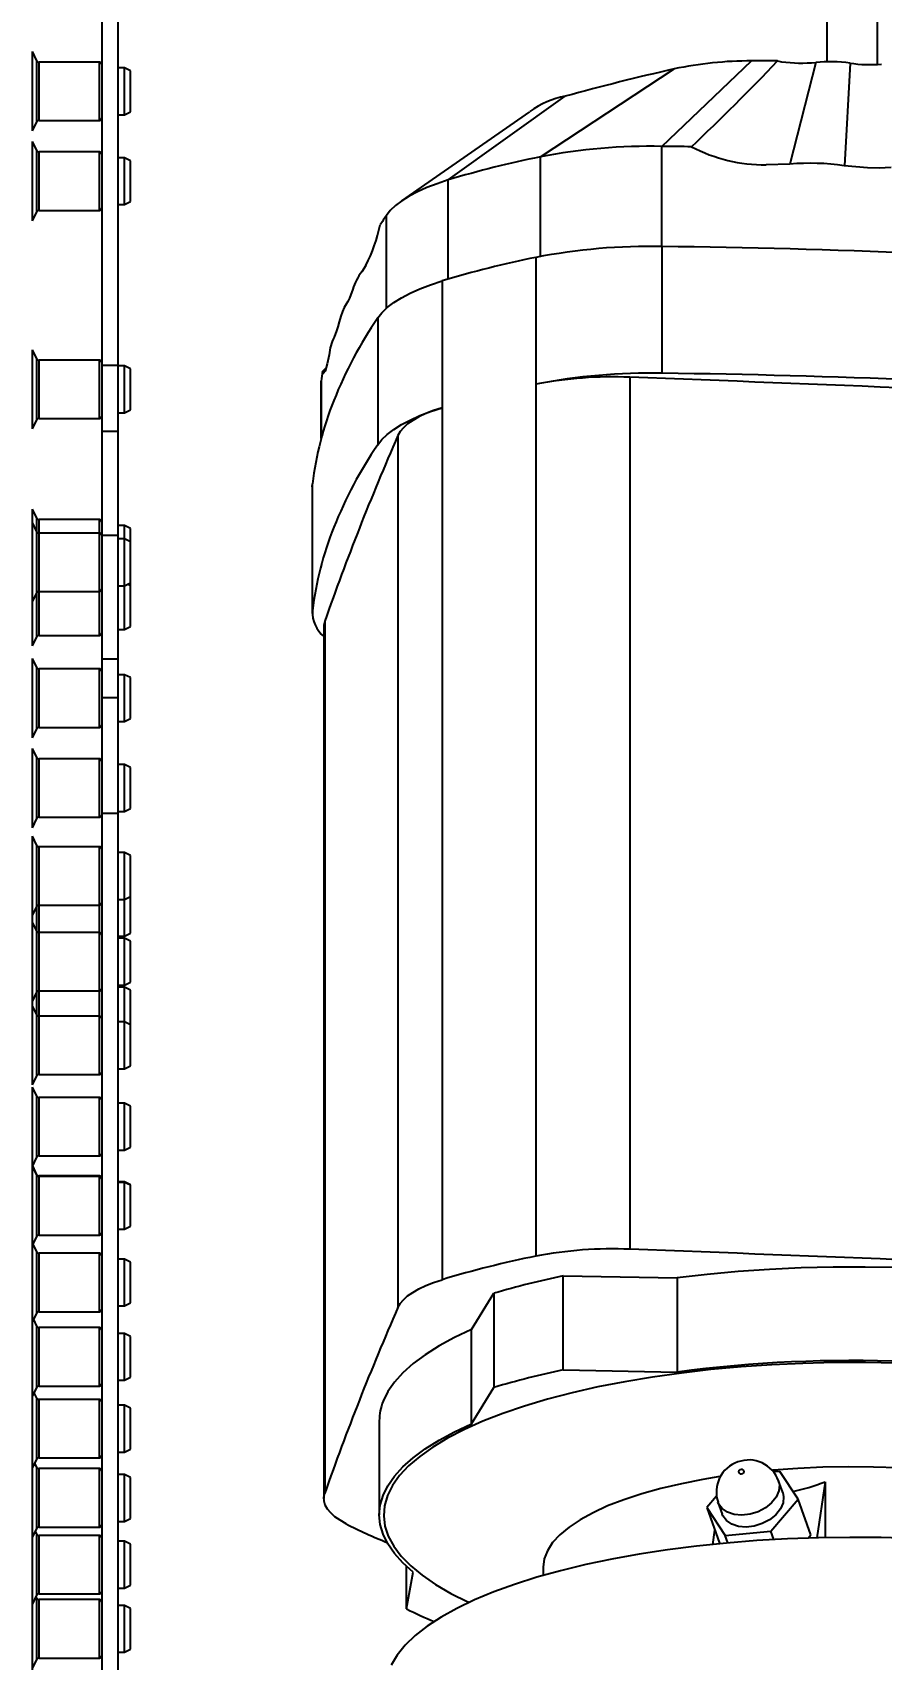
# Model space of a CAD drawing. Header units: feet. Extents: x 0.3 to 98.5, y -18.6 to 31.5.
# Drawn here: x 50.202 to 50.478, y -6.492 to -5.965 of the extents above; entities that cross this region are included whole.
import ezdxf
from ezdxf import colors
from ezdxf.entities.mleader import LeaderData, LeaderLine
from ezdxf.math import Vec2, Vec3

# ---------------------------------------------------------------- set-up
doc = ezdxf.new("R2010")
doc.units = ezdxf.units.FT
doc.header["$MEASUREMENT"] = 0
doc.layers.add('G-ANNO-TEXT', color=1, linetype='Continuous')
doc.styles.add('NEI-A', font='arial.ttf')

msp = doc.modelspace()

# ---------------------------------------------------------------- linework, layer by layer
for p, q in [((50.4599405983282, -5.974528034272868), (50.4599405983282, -5.420621224030642)), ((50.47619774137858, -5.425338778460928), (50.47619774137858, -5.975359187461862)), ((50.22471194939352, -5.453516721641533), (50.22471194939352, -6.688860277131463)), ((50.2299271276682, -5.453516721641533), (50.2299271276682, -6.687413812693546)), ((50.20365281408588, -5.974166094005165), (50.20228102247793, -5.971224220831125)), ((50.20228102247793, -5.996923170095386), (50.20228102247793, -5.971224220831125)), ((50.20365281408588, -5.993981409047031), (50.20365281408588, -5.974166094005165)), ((50.22398941149129, -5.974591560659915), (50.20432074965545, -5.974591560659915)), ((50.20432074965545, -5.974591560659915), (50.20432074965545, -5.993555830266596)), ((50.22398941149129, -5.993555830266596), (50.22398941149129, -5.974591560659915)), ((50.23216567380704, -5.976487965339201), (50.2299271276682, -5.976487965339201)), ((50.23404427350285, -5.977451031519402), (50.23216567380704, -5.976487965339201)), ((50.23216567380704, -5.991659424149804), (50.23216567380704, -5.976487965339201)), ((50.23404427350285, -5.990696471532793), (50.23404427350285, -5.977451031519402)), ((50.2299271276682, -5.991659424149804), (50.23216567380704, -5.991659424149804)), ((50.23216567380704, -5.991659424149804), (50.23404427350285, -5.990696471532793)), ((50.20228102247793, -5.996923170095386), (50.20365281408588, -5.993981409047031)), ((50.20432074965545, -5.993555830266596), (50.22398941149129, -5.993555830266596)), ((50.20365281408588, -6.003292180587549), (50.20228102247793, -6.000350307413511)), ((50.20228102247793, -6.026049258115284), (50.20228102247793, -6.000350307413511)), ((50.20365281408588, -6.023107497066928), (50.20365281408588, -6.003292180587549)), ((50.22398941149129, -6.003717648679812), (50.20432074965545, -6.003717648679812)), ((50.20432074965545, -6.003717648679812), (50.20432074965545, -6.022681916848979)), ((50.22398941149129, -6.022681916848979), (50.22398941149129, -6.003717648679812)), ((50.23216567380704, -6.005614053359094), (50.2299271276682, -6.005614053359094)), ((50.23404427350285, -6.006577119539294), (50.23216567380704, -6.005614053359094)), ((50.23216567380704, -6.0207855121697), (50.23216567380704, -6.005614053359094)), ((50.23404427350285, -6.01982255955269), (50.23404427350285, -6.006577119539294)), ((50.20228102247793, -6.026049258115284), (50.20365281408588, -6.023107497066928)), ((50.20432074965545, -6.022681916848979), (50.22398941149129, -6.022681916848979)), ((50.2299271276682, -6.0207855121697), (50.23216567380704, -6.0207855121697)), ((50.23216567380704, -6.0207855121697), (50.23404427350285, -6.01982255955269)), ((50.20365281408588, -6.070732484233124), (50.20228102247793, -6.067790609621573)), ((50.20228102247793, -6.093489560323345), (50.20228102247793, -6.067790609621573)), ((50.20365281408588, -6.09054779927499), (50.20365281408588, -6.070732484233124)), ((50.22398941149129, -6.071157950887875), (50.20432074965545, -6.071157950887875)), ((50.20432074965545, -6.071157950887875), (50.20432074965545, -6.090122219057042)), ((50.22398941149129, -6.090122219057042), (50.22398941149129, -6.071157950887875)), ((50.22471194939352, -6.072799232262758), (50.2299271276682, -6.072799232262758)), ((50.23216567380704, -6.073054355567157), (50.2299271276682, -6.073054355567157)), ((50.23404427350285, -6.074017421747362), (50.23216567380704, -6.073054355567157)), ((50.23216567380704, -6.088225814377763), (50.23216567380704, -6.073054355567157)), ((50.23404427350285, -6.087262861760752), (50.23404427350285, -6.074017421747362)), ((50.2299271276682, -6.088225814377763), (50.23216567380704, -6.088225814377763)), ((50.23216567380704, -6.088225814377763), (50.23404427350285, -6.087262861760752)), ((50.20228102247793, -6.093489560323345), (50.20365281408588, -6.09054779927499)), ((50.20432074965545, -6.090122219057042), (50.22398941149129, -6.090122219057042)), ((50.2299271276682, -6.094281830337932), (50.22471194939352, -6.094281830337932)), ((50.20365281408588, -6.122423939300209), (50.20228102247793, -6.119482064688663)), ((50.20228102247793, -6.163737902202534), (50.20228102247793, -6.119482064688663)), ((50.20365281408588, -6.126763729366379), (50.20228102247793, -6.12382185331732)), ((50.20365281408588, -6.160796141154178), (50.20365281408588, -6.122423939300209)), ((50.22398941149129, -6.122849405954961), (50.20432074965545, -6.122849405954961)), ((50.20432074965545, -6.122849405954961), (50.20432074965545, -6.160370560936236)), ((50.22398941149129, -6.160370560936236), (50.22398941149129, -6.122849405954961)), ((50.23216567380704, -6.124745809196734), (50.2299271276682, -6.124745809196734)), ((50.23404427350285, -6.125708876814445), (50.23216567380704, -6.124745809196734)), ((50.23216567380704, -6.158474156256952), (50.23216567380704, -6.124745809196734)), ((50.22398941149129, -6.12718919602113), (50.20432074965545, -6.12718919602113)), ((50.22471194939352, -6.127859159915539), (50.2299271276682, -6.127859159915539)), ((50.23216567380704, -6.129085712826095), (50.2299271276682, -6.129085712826095)), ((50.23404427350285, -6.130048665443109), (50.23216567380704, -6.129085712826095)), ((50.23404427350285, -6.157511090076751), (50.23404427350285, -6.125708876814445)), ((50.20432074965545, -6.146153462752791), (50.22398941149129, -6.146153462752791)), ((50.2299271276682, -6.144257059511018), (50.23216567380704, -6.144257059511018)), ((50.23216567380704, -6.144257059511018), (50.23404427350285, -6.1432941054565)), ((50.23404427350285, -6.144265763626549), (50.23309656422871, -6.143779935979031)), ((50.20228102247793, -6.1495208054566), (50.20365281408588, -6.146579044408243)), ((50.20228102247793, -6.163737902202534), (50.20365281408588, -6.160796141154178)), ((50.20432074965545, -6.160370560936236), (50.22398941149129, -6.160370560936236)), ((50.2299271276682, -6.158474156256952), (50.23216567380704, -6.158474156256952)), ((50.23216567380704, -6.158474156256952), (50.23404427350285, -6.157511090076751)), ((50.20365281408588, -6.170769755170719), (50.20228102247793, -6.16782799555987)), ((50.20228102247793, -6.193526944824134), (50.20228102247793, -6.16782799555987)), ((50.20365281408588, -6.190585071650096), (50.20365281408588, -6.170769755170719)), ((50.22398941149129, -6.171195223262981), (50.20432074965545, -6.171195223262981)), ((50.20432074965545, -6.171195223262981), (50.20432074965545, -6.190159604995339)), ((50.22398941149129, -6.190159604995339), (50.22398941149129, -6.171195223262981)), ((50.22471194939352, -6.167965108020258), (50.2299271276682, -6.167965108020258)), ((50.23216567380704, -6.173091741505452), (50.2299271276682, -6.173091741505452)), ((50.23404427350285, -6.174054694122466), (50.23216567380704, -6.173091741505452)), ((50.23216567380704, -6.188263086752867), (50.23216567380704, -6.173091741505452)), ((50.23404427350285, -6.187300134135858), (50.23404427350285, -6.174054694122466)), ((50.22471194939352, -6.18051752506125), (50.2299271276682, -6.18051752506125)), ((50.2299271276682, -6.188263086752867), (50.23216567380704, -6.188263086752867)), ((50.23216567380704, -6.188263086752867), (50.23404427350285, -6.187300134135858)), ((50.20228102247793, -6.193526944824134), (50.20365281408588, -6.190585071650096)), ((50.20432074965545, -6.190159604995339), (50.22398941149129, -6.190159604995339)), ((50.20365281408588, -6.199914947682009), (50.20228102247793, -6.196973185196146)), ((50.20228102247793, -6.222672135897918), (50.20228102247793, -6.196973185196146)), ((50.20365281408588, -6.21973026272388), (50.20365281408588, -6.199914947682009)), ((50.22398941149129, -6.200340526462449), (50.20432074965545, -6.200340526462449)), ((50.20432074965545, -6.200340526462449), (50.20432074965545, -6.219304794631617)), ((50.22398941149129, -6.219304794631617), (50.22398941149129, -6.200340526462449)), ((50.23216567380704, -6.202236931141728), (50.2299271276682, -6.202236931141728)), ((50.23404427350285, -6.203199883758741), (50.23216567380704, -6.202236931141728)), ((50.23216567380704, -6.217408277826651), (50.23216567380704, -6.202236931141728)), ((50.23404427350285, -6.216445323772131), (50.23404427350285, -6.203199883758741)), ((50.20228102247793, -6.222672135897918), (50.20365281408588, -6.21973026272388)), ((50.20432074965545, -6.219304794631617), (50.22398941149129, -6.219304794631617)), ((50.22471194939352, -6.217978770427509), (50.2299271276682, -6.217978770427509)), ((50.2299271276682, -6.217408277826651), (50.23216567380704, -6.217408277826651)), ((50.23216567380704, -6.217408277826651), (50.23404427350285, -6.216445323772131)), ((50.20365281408588, -6.228395145766674), (50.20228102247793, -6.225453386155825)), ((50.20228102247793, -6.306035361807556), (50.20228102247793, -6.225453386155825)), ((50.20365281408588, -6.303093543258852), (50.20365281408588, -6.228395145766674)), ((50.22398941149129, -6.228820725984621), (50.20432074965545, -6.228820725984621)), ((50.20432074965545, -6.228820725984621), (50.20432074965545, -6.302668020541258)), ((50.22398941149129, -6.302668020541258), (50.22398941149129, -6.228820725984621)), ((50.23216567380704, -6.2307171306639), (50.2299271276682, -6.2307171306639)), ((50.23404427350285, -6.231680084718418), (50.23216567380704, -6.2307171306639)), ((50.23216567380704, -6.257796249337163), (50.23216567380704, -6.2307171306639)), ((50.23404427350285, -6.256833296720151), (50.23404427350285, -6.231680084718418)), ((50.2299271276682, -6.24588847878633), (50.23216567380704, -6.24588847878633)), ((50.23216567380704, -6.24588847878633), (50.23404427350285, -6.24492552473181)), ((50.20228102247793, -6.251152335420089), (50.20365281408588, -6.248210462246051)), ((50.20432074965545, -6.247784995591294), (50.22398941149129, -6.247784995591294)), ((50.20365281408588, -6.256189670861216), (50.20228102247793, -6.253247796249665)), ((50.22398941149129, -6.256615138953478), (50.20432074965545, -6.256615138953478)), ((50.23216567380704, -6.257796249337163), (50.23404427350285, -6.256833296720151)), ((50.2299271276682, -6.257796249337163), (50.23216567380704, -6.257796249337163)), ((50.23216567380704, -6.258511542195253), (50.2299271276682, -6.258511542195253)), ((50.23404427350285, -6.259474608375452), (50.23216567380704, -6.258511542195253)), ((50.23216567380704, -6.273683002443365), (50.23216567380704, -6.258511542195253)), ((50.23404427350285, -6.272719992326001), (50.23404427350285, -6.259474608375452)), ((50.23216567380704, -6.273683002443365), (50.23404427350285, -6.272719992326001)), ((50.20228102247793, -6.27894680445179), (50.20365281408588, -6.27600498590308)), ((50.20432074965545, -6.275579463185489), (50.22398941149129, -6.275579463185489)), ((50.2299271276682, -6.273683002443365), (50.23216567380704, -6.273683002443365)), ((50.23216567380704, -6.274341775332092), (50.2299271276682, -6.274341775332092)), ((50.23404427350285, -6.27530478544945), (50.23216567380704, -6.274341775332092)), ((50.23216567380704, -6.300771559799133), (50.23216567380704, -6.274341775332092)), ((50.23404427350285, -6.299808549681773), (50.23404427350285, -6.27530478544945)), ((50.20365281408588, -6.283278172154143), (50.20228102247793, -6.280336411105788)), ((50.22398941149129, -6.283703696309248), (50.20432074965545, -6.283703696309248)), ((50.23216567380704, -6.285600157051372), (50.2299271276682, -6.285600157051372)), ((50.23404427350285, -6.28656316716873), (50.23216567380704, -6.285600157051372)), ((50.20228102247793, -6.306035361807556), (50.20365281408588, -6.303093543258852)), ((50.20432074965545, -6.302668020541258), (50.22398941149129, -6.302668020541258)), ((50.2299271276682, -6.300771559799133), (50.23216567380704, -6.300771559799133)), ((50.23216567380704, -6.300771559799133), (50.23404427350285, -6.299808549681773)), ((50.20365281408588, -6.309641152714168), (50.20228102247793, -6.306699334165463)), ((50.20228102247793, -6.691512326977186), (50.20228102247793, -6.306699334165463)), ((50.20365281408588, -6.329456467756037), (50.20365281408588, -6.309641152714168)), ((50.22398941149129, -6.310066675431765), (50.20432074965545, -6.310066675431765)), ((50.20432074965545, -6.310066675431765), (50.20432074965545, -6.329030943600932)), ((50.22398941149129, -6.329030943600932), (50.22398941149129, -6.310066675431765)), ((50.23216567380704, -6.311963080111047), (50.2299271276682, -6.311963080111047)), ((50.23404427350285, -6.312926090228411), (50.23216567380704, -6.311963080111047)), ((50.23216567380704, -6.327134538921653), (50.23216567380704, -6.311963080111047)), ((50.23404427350285, -6.326171530241801), (50.23404427350285, -6.312926090228411)), ((50.20228102247793, -6.332398284867235), (50.20365281408588, -6.329456467756037)), ((50.20432074965545, -6.329030943600932), (50.22398941149129, -6.329030943600932)), ((50.2299271276682, -6.327134538921653), (50.23216567380704, -6.327134538921653)), ((50.23216567380704, -6.327134538921653), (50.23404427350285, -6.326171530241801)), ((50.20365281408588, -6.335259282361022), (50.20229985384267, -6.332357875058529)), ((50.20365281408588, -6.33509532298706), (50.20233808582559, -6.332275924121722)), ((50.20365281408588, -6.355074654903238), (50.20365281408588, -6.33509532298706)), ((50.22398941149129, -6.335520847142165), (50.20432074965545, -6.335520847142165)), ((50.20432074965545, -6.335520847142165), (50.20432074965545, -6.354649129310625)), ((50.22398941149129, -6.335684805078616), (50.20432074965545, -6.335684805078616)), ((50.22398941149129, -6.354649129310625), (50.22398941149129, -6.335520847142165)), ((50.23216567380704, -6.337417307884285), (50.2299271276682, -6.337417307884285)), ((50.23216567380704, -6.337581265820738), (50.2299271276682, -6.337581265820738)), ((50.23404427350285, -6.338380318001649), (50.23216567380704, -6.337417307884285)), ((50.23216567380704, -6.352752668568504), (50.23216567380704, -6.337417307884285)), ((50.23404427350285, -6.338544275938101), (50.23216567380704, -6.337581265820738)), ((50.23404427350285, -6.351789659888651), (50.23404427350285, -6.338380318001649)), ((50.23216567380704, -6.352752668568504), (50.23404427350285, -6.351789659888651)), ((50.20228102247793, -6.358016472014436), (50.20365281408588, -6.355074654903238)), ((50.20432074965545, -6.354649129310625), (50.22398941149129, -6.354649129310625)), ((50.2299271276682, -6.352752668568504), (50.23216567380704, -6.352752668568504)), ((50.20365281408588, -6.360114022981746), (50.20247785192716, -6.357594338942494)), ((50.20365281408588, -6.379929395523966), (50.20365281408588, -6.360114022981746)), ((50.22398941149129, -6.360539547136851), (50.20432074965545, -6.360539547136851)), ((50.20432074965545, -6.360539547136851), (50.20432074965545, -6.379503871368861)), ((50.22398941149129, -6.379503871368861), (50.22398941149129, -6.360539547136851)), ((50.23216567380704, -6.362436007878975), (50.2299271276682, -6.362436007878975)), ((50.23404427350285, -6.363399017996338), (50.23216567380704, -6.362436007878975)), ((50.23216567380704, -6.377607410626739), (50.23216567380704, -6.362436007878975)), ((50.23404427350285, -6.376644400509376), (50.23404427350285, -6.363399017996338)), ((50.37439029484329, -6.367868799104507), (50.41132569663073, -6.36855616979247)), ((50.37439029484329, -6.398364089779085), (50.37439029484329, -6.367868799104507)), ((50.41132569663073, -6.36855616979247), (50.41132569663073, -6.399051461904557)), ((50.2299271276682, -6.377607410626739), (50.23216567380704, -6.377607410626739)), ((50.23216567380704, -6.377607410626739), (50.23404427350285, -6.376644400509376)), ((50.34464950364067, -6.385286000222814), (50.35188797549273, -6.373514887879601)), ((50.35188797549273, -6.373514887879601), (50.35188797549273, -6.404010179991689)), ((50.20228102247793, -6.382871212635164), (50.20365281408588, -6.379929395523966)), ((50.20365281408588, -6.384187290716172), (50.2026600590373, -6.382058314369894)), ((50.20432074965545, -6.379503871368861), (50.22398941149129, -6.379503871368861)), ((50.20365281408588, -6.404002663258387), (50.20365281408588, -6.384187290716172)), ((50.22398941149129, -6.384612813433767), (50.20432074965545, -6.384612813433767)), ((50.20432074965545, -6.384612813433767), (50.20432074965545, -6.403577083040446)), ((50.22398941149129, -6.403577083040446), (50.22398941149129, -6.384612813433767)), ((50.23216567380704, -6.386509274175889), (50.2299271276682, -6.386509274175889)), ((50.23404427350285, -6.387472284293253), (50.23216567380704, -6.386509274175889)), ((50.23216567380704, -6.401680678361162), (50.23216567380704, -6.386509274175889)), ((50.23404427350285, -6.400717668243802), (50.23404427350285, -6.387472284293253)), ((50.34464950364067, -6.415781292334898), (50.34464950364067, -6.385286000222814)), ((50.37439029484329, -6.398364089779085), (50.41132569663073, -6.399051461904557)), ((50.20228102247793, -6.406944422869236), (50.20365281408588, -6.404002663258387)), ((50.20432074965545, -6.403577083040446), (50.22398941149129, -6.403577083040446)), ((50.2299271276682, -6.401680678361162), (50.23216567380704, -6.401680678361162)), ((50.23216567380704, -6.401680678361162), (50.23404427350285, -6.400717668243802)), ((50.34464950364067, -6.415781292334898), (50.35188797549273, -6.404010179991689)), ((50.20365281408588, -6.40746156233253), (50.20284634867232, -6.405732112795461)), ((50.20365281408588, -6.427276878811904), (50.20365281408588, -6.40746156233253)), ((50.22398941149129, -6.407887087925142), (50.20432074965545, -6.407887087925142)), ((50.20432074965545, -6.407887087925142), (50.20432074965545, -6.426851354656803)), ((50.22398941149129, -6.426851354656803), (50.22398941149129, -6.407887087925142)), ((50.23216567380704, -6.409783491166914), (50.2299271276682, -6.409783491166914)), ((50.23404427350285, -6.410746501284274), (50.23216567380704, -6.409783491166914)), ((50.23216567380704, -6.42495495141503), (50.23216567380704, -6.409783491166914)), ((50.23404427350285, -6.423991941297666), (50.23404427350285, -6.410746501284274)), ((50.31474404868482, -6.414832129739407), (50.31474404868482, -6.445327420413983)), ((50.2299271276682, -6.42495495141503), (50.23216567380704, -6.42495495141503)), ((50.23216567380704, -6.42495495141503), (50.23404427350285, -6.423991941297666)), ((50.20228102247793, -6.430218697360612), (50.20365281408588, -6.427276878811904)), ((50.20365281408588, -6.42991988529003), (50.20303658283136, -6.42859838205097)), ((50.20365281408588, -6.44973525783225), (50.20365281408588, -6.42991988529003)), ((50.20432074965545, -6.426851354656803), (50.22398941149129, -6.426851354656803)), ((50.22398941149129, -6.430345409445135), (50.20432074965545, -6.430345409445135)), ((50.20432074965545, -6.430345409445135), (50.20432074965545, -6.449309733677145)), ((50.22398941149129, -6.449309733677145), (50.22398941149129, -6.430345409445135)), ((50.23216567380704, -6.432241870187257), (50.2299271276682, -6.432241870187257)), ((50.23404427350285, -6.43320488030462), (50.23216567380704, -6.432241870187257)), ((50.23216567380704, -6.447413272935021), (50.23216567380704, -6.432241870187257)), ((50.23404427350285, -6.446450264255171), (50.23404427350285, -6.43320488030462)), ((50.44460390363585, -6.431221381282194), (50.44258568158939, -6.431399525992584)), ((50.44560121846224, -6.4381115447621), (50.44424179517964, -6.434263180002555)), ((50.45055767966062, -6.440280309913303), (50.44460390363585, -6.431221381282194)), ((50.4593049722055, -6.434574140459654), (50.45660518700645, -6.452758744128536)), ((50.4593049722055, -6.434574140459654), (50.4593049722055, -6.452698551324294)), ((50.42409939370742, -6.439227153621706), (50.42097526742295, -6.442891044319801)), ((50.42457225933845, -6.441211499336786), (50.42593171137123, -6.445059864096335)), ((50.44172024381649, -6.450644631622819), (50.45055767966062, -6.440280309913303)), ((50.45463601850883, -6.451825461692296), (50.45055767966062, -6.440280309913303)), ((50.23216567380704, -6.447413272935021), (50.23404427350285, -6.446450264255171)), ((50.42097526742295, -6.442891044319801), (50.42692902619759, -6.451949971513404)), ((50.42097526742295, -6.442891044319801), (50.42505361777124, -6.454436140035957)), ((50.20228102247793, -6.452677018880605), (50.20365281408588, -6.44973525783225)), ((50.20365281408588, -6.451545979801988), (50.2032306235136, -6.450640619535873)), ((50.20365281408588, -6.471361353781715), (50.20365281408588, -6.451545979801988)), ((50.20432074965545, -6.449309733677145), (50.22398941149129, -6.449309733677145)), ((50.22398941149129, -6.451971505394601), (50.20432074965545, -6.451971505394601)), ((50.20432074965545, -6.451971505394601), (50.20432074965545, -6.47093582962661)), ((50.22398941149129, -6.47093582962661), (50.22398941149129, -6.451971505394601)), ((50.2299271276682, -6.447413272935021), (50.23216567380704, -6.447413272935021)), ((50.42288088653338, -6.454873985078624), (50.42356958547943, -6.450235158690509)), ((50.42692902619759, -6.451949971513404), (50.44172024381649, -6.450644631622819)), ((50.42779537247601, -6.454402512393569), (50.42692902619759, -6.451949971513404)), ((50.44266590607816, -6.453321662495746), (50.44172024381649, -6.450644631622819)), ((50.45377194349426, -6.452838829178971), (50.45463601850883, -6.451825461692296)), ((50.23216567380704, -6.453867966136722), (50.2299271276682, -6.453867966136722)), ((50.23404427350285, -6.454830974816579), (50.23216567380704, -6.453867966136722)), ((50.23216567380704, -6.469039368884488), (50.23216567380704, -6.453867966136722)), ((50.23404427350285, -6.46807635876713), (50.23404427350285, -6.454830974816579)), ((50.42505361777124, -6.454436140035957), (50.42519091135773, -6.454645087684016)), ((50.3236039039155, -6.475813500969945), (50.3236039039155, -6.462008418671806)), ((50.36784404095873, -6.46236894730591), (50.36784404095873, -6.464962727734113)), ((50.3236039039155, -6.475813500969945), (50.32572257907403, -6.463830049895513)), ((50.20228102247793, -6.47430311483007), (50.20365281408588, -6.471361353781715)), ((50.20365281408588, -6.472324136772693), (50.20342833271819, -6.471842716527027)), ((50.20365281408588, -6.49213945325207), (50.20365281408588, -6.472324136772693)), ((50.20432074965545, -6.47093582962661), (50.22398941149129, -6.47093582962661)), ((50.22398941149129, -6.472749660927798), (50.20432074965545, -6.472749660927798)), ((50.20432074965545, -6.472749660927798), (50.20432074965545, -6.491713929096965)), ((50.22398941149129, -6.491713929096965), (50.22398941149129, -6.472749660927798)), ((50.2299271276682, -6.469039368884488), (50.23216567380704, -6.469039368884488)), ((50.23216567380704, -6.469039368884488), (50.23404427350285, -6.46807635876713)), ((50.23216567380704, -6.474646064169567), (50.2299271276682, -6.474646064169567)), ((50.23404427350285, -6.475609074286931), (50.23216567380704, -6.474646064169567)), ((50.23216567380704, -6.489817525855193), (50.23216567380704, -6.474646064169567)), ((50.23404427350285, -6.488854515737833), (50.23404427350285, -6.475609074286931)), ((50.23216567380704, -6.489817525855193), (50.23404427350285, -6.488854515737833)), ((50.20228102247793, -6.495081270363267), (50.20365281408588, -6.49213945325207)), ((50.20432074965545, -6.491713929096965), (50.22398941149129, -6.491713929096965)), ((50.2299271276682, -6.489817525855193), (50.23216567380704, -6.489817525855193))]:
    msp.add_line(p, q)
at = {"flags": 128}
for points in [[(50.55942210394216, -6.374696847830963), (50.55084979071339, -6.372791060532016), (50.54189994168436, -6.371077606154902), (50.53261350860463, -6.36956445137316), (50.52303297273301, -6.368258432978442), (50.51320220683681, -6.367165601445114), (50.50316619919013, -6.36629087161562), (50.49297089257286, -6.365638315952273), (50.482662891019, -6.365210927348313), (50.47228943681634, -6.365010627752941), (50.46189795625385, -6.365038321359171), (50.45153603662147, -6.365293896041317), (50.44125106395791, -6.365776162979637), (50.43109015980026, -6.366482977411069), (50.42109979018164, -6.367411058940618), (50.41132569663073, -6.36855616979247)], [(50.32076952764643, -6.378131445819543), (50.32149475656504, -6.376860583139019), (50.32254625397153, -6.375613907980865), (50.32391661957081, -6.374400354462013), (50.32559616455383, -6.373228342071256), (50.32757302084828, -6.372106290297394), (50.32983326186931, -6.371041943000117), (50.33236091401962, -6.370042987976252), (50.3351381234404, -6.369116377018161)], [(50.34464950364067, -6.385286000222814), (50.33912538173369, -6.387889670711276), (50.33412109749393, -6.390601684797344), (50.32965678179406, -6.393411249665265), (50.32575038624345, -6.396306892557638), (50.32241761993781, -6.39927713784204), (50.31967189195882, -6.402309891757291), (50.3175242653739, -6.405393061979716), (50.31598335948559, -6.408514153683184)], [(50.48259260834078, -6.396167574958811), (50.47244031198559, -6.395968858060582), (50.46226978801933, -6.395990504067464), (50.4521264502187, -6.396232570479812), (50.44205559735971, -6.396693871352893), (50.43210217171618, -6.397372368299292), (50.42231068430929, -6.39826507130079), (50.41272482390524, -6.39936796252041), (50.40338743976507, -6.400676127115704), (50.39434019089262, -6.402183688550869), (50.38562352878436, -6.403883973910249), (50.37727635817728, -6.40576935864739), (50.36933596804863, -6.407831360023108), (50.36183782461448, -6.41006088148198), (50.3548153930787, -6.412447917963048), (50.34830006863258, -6.414981788776238), (50.34232093495334, -6.417651131852326), (50.33690470095368, -6.42044413805686), (50.33207555128097, -6.423348314001222), (50.32785507731676, -6.42635060566837), (50.32426208167561, -6.429437672977039), (50.32131265295553, -6.432595672717879), (50.31901994148666, -6.435810584867971), (50.31739419958146, -6.439067940901664)], [(50.31598335948559, -6.43900944579527), (50.3175242653739, -6.435888352654292), (50.31967189195882, -6.432805185306885), (50.32241761993781, -6.429772431391635), (50.32575038624345, -6.426802240732561), (50.32965678179406, -6.423906543214859), (50.33412109749393, -6.421097032972273), (50.33912538173369, -6.418384961385852), (50.34464950364067, -6.415781292334898)], [(50.4831276088504, -6.430113119529855), (50.47497485842789, -6.429829795178636), (50.46677808573716, -6.429762992709126), (50.45859176661013, -6.429913160624059), (50.45047044587912, -6.43027934010509), (50.44246811637309, -6.430859101762421), (50.44211553572491, -6.430889791136904)], [(50.42522435931153, -6.43291392565691), (50.41970174391371, -6.433834039075416), (50.41269486047267, -6.435215620118015), (50.40605837703836, -6.436777890261505), (50.39983645387986, -6.438510505192859), (50.39407051999959, -6.440401880028995), (50.3887989453813, -6.442439409255609), (50.38405678798862, -6.444609586040412), (50.37987562126391, -6.446897941857747), (50.37628326962668, -6.449289217552147), (50.37330363597258, -6.451767587589684), (50.37095655792245, -6.454316493306981), (50.36925764107142, -6.456919032476048), (50.36821820723841, -6.459557801178354), (50.36784516221555, -6.46221527618213), (50.36784404095873, -6.46236894730591)], [(50.4442430716874, -6.434266796774589), (50.44451839486487, -6.435572757668956), (50.44432493493619, -6.43755422117898), (50.44345560438958, -6.439548175202601), (50.4419696055858, -6.441418694661673), (50.43996821964189, -6.443038386092516), (50.43758787763911, -6.444296759696948), (50.43499075356554, -6.445108131327915)], [(50.30398288111991, -6.448208538717862), (50.30201320661921, -6.447085129935733), (50.30034116543192, -6.445912042288429), (50.29897857963006, -6.444697528513725), (50.29793504602209, -6.443450176288945), (50.2972179649031, -6.442178804730318), (50.29683237905384, -6.440892398267591), (50.29678100824084, -6.439600059206219), (50.29706422046639, -6.438310828038778)], [(50.32572257907403, -6.463830049895513), (50.32239428054561, -6.46085935179585), (50.3196531123444, -6.457826146502851), (50.31751011453771, -6.454742638465868), (50.31597388917788, -6.451621319636013), (50.31505062905272, -6.448474624464046), (50.31474404868482, -6.445315270589957), (50.31505537858166, -6.442155971341203), (50.31598335948559, -6.43900944579527)], [(50.31739419958146, -6.439067940901664), (50.31644268378412, -6.442353331231162), (50.3161696491206, -6.445651946641235), (50.31657631459831, -6.448949148980196), (50.31766084595607, -6.452230130470335), (50.31941842466451, -6.455480310460302), (50.32184117892571, -6.458685162924105), (50.32491829867376, -6.461830331461771), (50.32863605282503, -6.464901800362897), (50.33297782377828, -6.467885835668818), (50.33792420516525, -6.470769101610783), (50.34345313410152, -6.473538765548097), (50.34383221091114, -6.473714649057206)], [(50.43499075356554, -6.445108131327915), (50.4323538334995, -6.445417227336156), (50.42985685778608, -6.445202912030391), (50.42766994696184, -6.444479878187638), (50.42594218218502, -6.443297295794983), (50.42479126092277, -6.441735817718817), (50.42456725105794, -6.441197256500011)], [(50.44560121846224, -6.4381115447621), (50.44587785264768, -6.439421122428506), (50.44568439271899, -6.441402587376034), (50.44481502767218, -6.443396541399661), (50.44332906336861, -6.445267059421223), (50.44132767167467, -6.446886752289574), (50.43894733542191, -6.448145125894001), (50.4363501883482, -6.44895649608746)], [(50.4363501883482, -6.44895649608746), (50.4337132912823, -6.449265593533211), (50.43121629256876, -6.449051276789936), (50.42902940474464, -6.448328242947186), (50.42730162271772, -6.447145660554531), (50.42615071295555, -6.445584182478367), (50.42593171137123, -6.445059864096335)], [(50.48758761202399, -6.45300798802211), (50.47749301727035, -6.452700247584628), (50.46735762026812, -6.452611965859257), (50.45722666229291, -6.452743484973064), (50.44714540762056, -6.453094234235083), (50.4371588905254, -6.453662691323542), (50.4273116967791, -6.454446314722949), (50.41764781414969, -6.455441537974073), (50.40821038514998, -6.456643959425103), (50.39904158628695, -6.458048261731134), (50.39018236931014, -6.459648059478274), (50.38167227146042, -6.461436288748471), (50.37354932346948, -6.46340492105532), (50.3658497908083, -6.465545258033314), (50.35860809318658, -6.467847574935709), (50.35185653430116, -6.470301754575861), (50.34562528458584, -6.472896720948793), (50.33994217996023, -6.475620943796748), (50.33483258382882, -6.478462214357844), (50.3303193468309, -6.481407876804967), (50.32642261133913, -6.484444756370356), (50.32315977120953, -6.487559293033886), (50.32054540278088, -6.490737637836185), (50.31859119012441, -6.493965493315136)]]:
    msp.add_lwpolyline(points, dxfattribs=at)
for centre, radius, start, end in [((50.20432074965545, -5.973854591607266), 0.0007369900938872089, 204.9999999492123, 270), ((50.22398941149129, -5.975314121562285), 0.0007225393077343863, 0, 90), ((50.22398941149129, -5.992833328302085), 0.0007225393077329989, 270, 0), ((50.20432074965545, -5.994292858257106), 0.0007369900938881337, 90, 155.0000000507877), ((50.20432074965545, -6.002980682502175), 0.0007369900938881337, 204.9999999492123, 270), ((50.22398941149129, -6.004440211019689), 0.0007225393077329989, 0, 90), ((50.20432074965545, -6.023418949152019), 0.0007369900938881337, 90, 155.0000000507877), ((50.22398941149129, -6.021959420634504), 0.0007225393077343863, 270, 0), ((50.20432074965545, -6.070420981835218), 0.0007369900938881337, 204.9999999492123, 270), ((50.22398941149129, -6.071880513227752), 0.0007225393077329989, 0, 90), ((50.20432074965545, -6.090859248485065), 0.0007369900938881337, 90, 155.0000000507877), ((50.22398941149129, -6.089399719967552), 0.0007225393077329989, 270, 0), ((50.20432074965545, -6.122112432589782), 0.000736990093889521, 204.9999999492123, 270), ((50.22398941149129, -6.123571961107293), 0.0007225393077329989, 0, 90), ((50.20432074965545, -6.126452238468547), 0.000736990093889521, 204.9999999492123, 270), ((50.22398941149129, -6.127911768423568), 0.0007225393077329989, 0, 90), ((50.20432074965545, -6.146890505118391), 0.0007369900938881337, 90, 155.0000000507877), ((50.22398941149129, -6.145430976600876), 0.0007225393077329989, 270, 0), ((50.20432074965545, -6.161107550114012), 0.0007369900938882879, 90, 155.0000000507877), ((50.22398941149129, -6.159648021596498), 0.0007225393077343863, 270, 0), ((50.20432074965545, -6.170458290148048), 0.0007369900938882879, 204.9999999492123, 270), ((50.22398941149129, -6.171917818665557), 0.0007225393077329989, 0, 90), ((50.20432074965545, -6.19089655679789), 0.0007369900938882879, 90, 155.0000000507877), ((50.22398941149129, -6.189437025405356), 0.0007225393077329989, 270, 0), ((50.20432074965545, -6.199603485534357), 0.0007369900938881337, 204.9999999492123, 270), ((50.22398941149129, -6.20106301405187), 0.0007225393077329989, 0, 90), ((50.20432074965545, -6.2200417521842), 0.0007369900938881337, 90, 155.0000000507877), ((50.22398941149129, -6.218582223666685), 0.0007225393077329989, 270, 0), ((50.20432074965545, -6.228083682181511), 0.0007369900938881337, 204.9999999492123, 270), ((50.22398941149129, -6.229543210699024), 0.0007225393077343863, 0, 90), ((50.20432074965545, -6.248521948831351), 0.0007369900938881337, 90, 155.0000000507877), ((50.22398941149129, -6.247062418876331), 0.0007225393077329989, 270, 0), ((50.20432074965545, -6.255878167025804), 0.0007369900938881337, 204.9999999492123, 270), ((50.22398941149129, -6.257337696980828), 0.0007225393077329989, 0, 90), ((50.20432074965545, -6.276316433675651), 0.000736990093889521, 90, 155.0000000507877), ((50.22398941149129, -6.274856903720625), 0.0007225393077343863, 270, 0), ((50.20432074965545, -6.282966731569118), 0.0007369900938881337, 204.9999999492123, 270), ((50.22398941149129, -6.284426261524144), 0.0007225393077329989, 0, 90), ((50.20432074965545, -6.303404998218964), 0.0007369900938881337, 90, 155.0000000507877), ((50.22398941149129, -6.30194546826394), 0.0007225393077343863, 270, 0), ((50.20432074965545, -6.309329679066446), 0.0007369900938882879, 204.9999999492123, 270), ((50.22398941149129, -6.310789209021467), 0.0007225393077357735, 0, 90), ((50.20432074965545, -6.329767944278782), 0.0007369900938882879, 90, 155.0000000507877), ((50.22398941149129, -6.328308415761269), 0.0007225393077329989, 270, 0), ((50.20432074965545, -6.334783868026951), 0.0007369900938882879, 204.9999999492123, 270), ((50.20432074965545, -6.334947837463472), 0.0007369900938881337, 204.9999999492123, 270), ((50.22398941149129, -6.336243399419478), 0.0007225393077329989, 0, 90), ((50.22398941149129, -6.336407365980985), 0.0007225393077343863, 0, 90), ((50.20432074965545, -6.355386104113313), 0.000736990093889521, 90, 155.0000000507877), ((50.22398941149129, -6.3539265755958), 0.0007225393077329989, 270, 0), ((50.20432074965545, -6.359802579521707), 0.0007369900938881337, 204.9999999492123, 270), ((50.22398941149129, -6.36126211091424), 0.0007225393077329989, 0, 90), ((50.42888276735123, -6.678460696207123), 0.323236704661749, 101.3116183000604, 106.8590675402553), ((50.39039762762165, -6.491701100768802), 0.1325608739193386, 87.5828607644791, 100.833744422401), ((49.6502953866284, -26.58379275214897), 20.23827702526577, 87.3628464682873, 87.88842048652242), ((50.43315131735834, -6.64972331630552), 0.287914617203695, 101.7763407125959, 106.3944219543157), ((51.120716753259, -6.728342704374741), 0.8732488142966496, 156.356535315041, 158.4928373260147), ((50.20432074965545, -6.380240846171549), 0.000736990093889521, 90, 155.0000000507877), ((50.22398941149129, -6.378781317654036), 0.0007225393077343863, 270, 0), ((50.20432074965545, -6.383875834318554), 0.0007369900938878253, 204.9999999492123, 270), ((50.22398941149129, -6.385335364273574), 0.0007225393077343863, 0, 90), ((50.43315131735834, -6.680218606980102), 0.2879146172044439, 101.7763407125959, 106.3944219543157), ((50.46781846257591, -6.825507181621681), 0.4301812560741204, 77.70518568433539, 97.5460594952113), ((50.20432074965545, -6.404314100968396), 0.0007369900938878253, 90, 155.0000000507877), ((50.22398941149129, -6.402854571013375), 0.0007225393077343863, 270, 0), ((50.20432074965545, -6.407150094434842), 0.000736990093889521, 204.9999999492123, 270), ((50.22398941149129, -6.408609622952349), 0.0007225393077329989, 0, 90), ((51.08948508147286, -6.716032132369749), 0.8396784743639538, 158.4930643905806, 160.685866223995), ((50.33166049075212, -6.414869861469297), 0.0169164798553241, 157.9317356117673, 179.8722003844387), ((50.20432074965545, -6.427588361084682), 0.0007369900938872089, 90, 155.0000000507877), ((50.20432074965545, -6.429608437517464), 0.0007369900938881337, 204.9999999492123, 270), ((50.22398941149129, -6.426128831129661), 0.0007225393077343863, 270, 0), ((50.22398941149129, -6.431067966034979), 0.0007225393077329989, 0, 90), ((50.4342582853528, -6.437864931509553), 0.01021514825413978, 108.4308883713021, 198.8903141684559), ((50.43460567371934, -6.437739691434), 0.0102128368281125, 19.78094543664098, 110.5024200325337), ((50.4319553618217, -6.431338092618285), 0.0006975400463656868, 79.02057823667037, 290.0353939925831), ((50.43232719358718, -6.431308643813862), 0.0006975400463656868, 259.0205782366671, 110.0353939925835), ((50.20432074965545, -6.450046704167308), 0.0007369900938881337, 90, 155.0000000507877), ((50.20432074965545, -6.451234530591913), 0.0007369900938881337, 204.9999999492123, 270), ((50.22398941149129, -6.448587172774774), 0.0007225393077343863, 270, 0), ((50.22398941149129, -6.452694060546934), 0.0007225393077329989, 0, 90), ((50.37451336284311, -6.31114727089054), 0.1541438935342677, 242.7700613007451, 248.182722363351), ((50.20432074965545, -6.471672797241753), 0.0007369900938881337, 90, 155.0000000507877), ((50.20432074965545, -6.472012653062405), 0.0007369900938881337, 204.9999999492123, 270), ((50.22398941149129, -6.470213268724246), 0.0007225393077343863, 270, 0), ((50.22398941149129, -6.47347218157992), 0.0007225393077343863, 0, 90), ((50.38549755701683, -6.351395931989774), 0.1389624257146322, 243.5511633263665, 247.6090941471803), ((50.20432074965545, -6.492450919712248), 0.0007369900938881337, 90, 155.0000000507877), ((50.22398941149129, -6.490991388319719), 0.0007225393077329989, 270, 0)]:
    msp.add_arc(centre, radius, start, end)
msp.add_ellipse((50.46835476259344, -6.261099834215013), major_axis=(0.04258155628517416, 0.1765408526033171), ratio=0.5157170527, start_param=3.384198367091453, end_param=3.488905608448497)

# ---------------------------------------------------------------- next in the draw order: leaders
at = {"layer": 'G-ANNO-TEXT'}
ml = msp.add_multileader_mtext('Standard', dxfattribs=at)
ml.set_content('MOTOR PIERS TO BE BONDED TO GEAR RACK', color=256, style='NEI-A')
ml.set_leader_properties()
ml.build(insert=Vec2(0, 0))
ml.multileader.update_dxf_attribs({"dogleg_length": 0.2077561439778138, "arrow_head_size": 0.1731301199815115})
ctx = ml.context
ctx.base_point, ctx.char_height, ctx.arrow_head_size, ctx.landing_gap_size, ctx.plane_origin = Vec3(51.29004620138861, -5.911923734896476), 0.1, 0.1731301199815115, 0.06925204799260462, Vec3(49.42105352023972, -4.232856408061336)
ctx.text_align_type = 2
notes = []
notes.append((ctx, [(1, (1, 1, 0), (51.0822900574108, -5.911923734896476), (1, 0), 0.2077561439778138, [(0, [(50.2776898710671, -5.541865132738257)], 0, [])])]))
ctx.mtext.insert, ctx.mtext.width, ctx.mtext.alignment, ctx.mtext.line_spacing_style, ctx.mtext.flow_direction = Vec3(53.04094899972228, -5.86107107459634), 1.692882673942701, 3, 2, 5
ctx.mtext.has_bg_fill, ctx.mtext.bg_color, ctx.mtext.bg_scale_factor, ctx.mtext.bg_transparency, ctx.mtext.use_window_bg_color = 1, -1073741824, 1.5, 0, 1
for ctx, leaders in notes:
    for number, flags, end, landing, length, lines in leaders:
        leader = LeaderData()
        leader.index, (leader.has_last_leader_line, leader.has_dogleg_vector, leader.attachment_direction) = number, flags
        leader.last_leader_point, leader.dogleg_vector, leader.dogleg_length = Vec3(end), Vec3(landing), length
        for number, points, colour, breaks in lines:
            line = LeaderLine()
            line.index, line.vertices, line.color, line.breaks = number, Vec3.list(points), colors.encode_raw_color(colour), breaks
            leader.lines.append(line)
        ctx.leaders.append(leader)

# ---------------------------------------------------------------- next in the draw order: linework, layer by layer
for p, q in [((50.36699064950925, -6.005310664260627), (50.41034546515844, -5.976845723893927)), ((50.40640298238795, -6.001906699583687), (50.43548311756537, -5.974247140748959)), ((50.44390472812596, -5.974257878939385), (50.43548311756537, -5.974247140748959)), ((50.44390472812596, -5.974257878939385), (50.44519904376189, -5.974475698891501)), ((50.45628735957001, -5.974712623335019), (50.44792250185517, -6.007681367767182)), ((50.46739935977242, -5.974953163113062), (50.46556910637119, -6.008206984219623)), ((50.33709239934727, -6.012812407216723), (50.37505612014998, -5.985700169779175)), ((50.36348382389311, -5.990683246452218), (50.32195186135005, -6.019612877337652)), ((50.40640298238795, -6.034348470555143), (50.40640298238795, -6.001906699583687)), ((50.36699064950925, -6.03759565477686), (50.36699064950925, -6.005310664260627)), ((50.44792250185517, -6.007681367767182), (50.44018600796882, -6.007911057229117)), ((50.47305279421727, -6.008896164731114), (50.46552932187879, -6.008201107683819)), ((50.33709239934727, -6.044916089065792), (50.33709239934727, -6.012812407216723)), ((50.31702579483687, -6.05441382299542), (50.31702579483687, -6.024332355154657)), ((50.40651352681147, -6.075428901534625), (50.40651352681147, -6.034349827563412)), ((50.31037496506517, -6.040501583044398), (50.30903299313889, -6.042530352092639)), ((50.36548150681445, -6.03789373084296), (50.36548150681445, -6.361502896506279)), ((50.3351381234404, -6.045507267417683), (50.3351381234404, -6.369116377018161)), ((50.30617496122566, -6.048200914454346), (50.3050537446444, -6.051062532951915)), ((50.3008585650843, -6.061714814978396), (50.30006128247666, -6.063719281503568)), ((50.31424686040556, -6.057500608552372), (50.31424686040556, -6.098579682523587)), ((50.29843286105515, -6.069440369423114), (50.29782220733459, -6.072378174447365)), ((50.29632495571224, -6.074840210072887), (50.29746107063428, -6.073673341088471)), ((50.39598831768421, -6.076728024199829), (50.39598831768421, -6.35925817051727)), ((50.29590237988761, -6.07795728968941), (50.29585010631912, -6.078830040069343)), ((50.29585010631912, -6.078830040069343), (50.29585010631912, -6.096809424987885)), ((50.29590237988761, -6.096613422106193), (50.29590237988761, -6.07795728968941)), ((50.32076952764643, -6.095601298064595), (50.32076952764643, -6.378131445819543)), ((50.29300546048745, -6.112195429105656), (50.29305988456905, -6.111286958070584)), ((50.29300546048745, -6.112195429105656), (50.29300546048745, -6.153274503076867)), ((50.29305988456905, -6.152365919916116), (50.29305988456905, -6.111286958070584)), ((50.29706422046639, -6.155780736346669), (50.29706422046639, -6.438310828038778)), ((50.2967608946183, -6.157517872243071), (50.2967608946183, -6.440048076060865))]:
    msp.add_line(p, q)
at = {"flags": 128}
for points in [[(50.48071677441184, -6.008746392131089), (50.47689969415539, -6.008929171369711), (50.47305279421727, -6.008896164731114)], [(50.33709239934727, -6.012812407216723), (50.33346837076704, -6.014010363765545), (50.33013024542875, -6.015292868829503), (50.32709667644603, -6.016652579613854), (50.32438461492217, -6.018082031135616), (50.32200920644945, -6.01957320209592), (50.31998372785875, -6.021117838319469), (50.31831949521904, -6.022707123565057), (50.31702579483687, -6.024332355154657)], [(50.31424686040556, -6.057500608552372), (50.31559372561165, -6.055808573055758), (50.31732635491809, -6.054153951599593), (50.31943507676597, -6.052545903989694), (50.32190809783343, -6.050993466406114), (50.32473162378641, -6.049505235151221), (50.32788984777862, -6.048089573650978), (50.33136515170271, -6.046754506079273), (50.3351381234404, -6.045507267417683)], [(50.3050537446444, -6.051062532951915), (50.30450912432617, -6.052186222048247), (50.30397987385158, -6.053091753377908)], [(50.30281546300716, -6.055427416170971), (50.30226414389812, -6.056983469089085), (50.30173341566452, -6.058794755999761)], [(50.30397987385158, -6.053091753377908), (50.30338950625465, -6.054127727127318), (50.30281546300716, -6.055427416170971)], [(50.30173341566452, -6.058794755999761), (50.30128977171152, -6.060359852285472), (50.3008585650843, -6.061714814978396)], [(50.29782220733459, -6.072378174447365), (50.29714903348312, -6.074792283530883), (50.2965749039851, -6.075471742170643), (50.29632495571224, -6.074840210072887)], [(50.31424686040556, -6.098579682523587), (50.31559372561165, -6.096887647026973), (50.31732635491809, -6.095232913445123), (50.31943507676597, -6.093624864397716), (50.32190809783343, -6.092072429689152), (50.32473162378641, -6.090584196996753), (50.32788984777862, -6.089168535496505), (50.33136515170271, -6.087833467924797), (50.3351381234404, -6.086586227825702)], [(50.3351381234404, -6.086586227825702), (50.33236091401962, -6.087512897721652), (50.32983326186931, -6.088511796682676), (50.32757302084828, -6.089576142542446), (50.32559616455383, -6.090698250379146), (50.32391661957081, -6.091870208144572), (50.32254625397153, -6.093083761663424), (50.32149475656504, -6.094330435384071), (50.32076952764643, -6.095601298064595)], [(50.29706422046639, -6.155780736346669), (50.29678100824084, -6.157069911451268), (50.2967608946183, -6.157517872243071)]]:
    msp.add_lwpolyline(points, dxfattribs=at)
for centre, radius, start, end in [((50.57804999218686, -6.719981191742797), 0.7618235582115768, 102.7170008061324, 105.4535970578501), ((50.43487762737628, -6.091274957330368), 0.1170293825823054, 89.70355928950228, 102.100317281793), ((49.80962042785289, -5.365392547224721), 0.8792232677873483, 313.6054424571954, 316.1713764791774), ((50.45172018724345, -5.928869783339467), 0.0460697843577714, 261.8624883990684, 275.6894138302608), ((50.4608612364374, -6.020194874321101), 0.04571165701786618, 81.77916328692085, 95.74258464070546), ((50.47394533190526, -5.929359449135369), 0.04606126781346798, 261.8274350732252, 274.555500054777), ((50.38005053157958, -6.013009613293244), 0.02776238192153913, 100.3638480141984, 126.355022636289), ((50.40296005691114, -6.191910295161824), 0.1900347861498283, 88.96189468247441, 100.9106514021629), ((50.369943309749, -8.895686993168642), 2.894009969083934, 89.08792119691495, 89.27815007766984), ((50.43992248961327, -5.95625733676694), 0.05165439162293445, 242.4240840526012, 270.2923013479374), ((50.42946230763221, -6.317622566467771), 0.3184987160844889, 101.3115688846949, 106.858948447414), ((50.45454304044235, -6.081888702204948), 0.07450208106734944, 81.52008348150125, 95.09824664137955), ((50.44974318144808, -6.113820670757816), 0.1600689358072686, 146.0091077638671, 147.316494591296), ((50.26328504740898, -6.016451381575511), 0.05287601365883848, 332.9452692105476, 348.0677479382753), ((50.40293050173106, -6.232175201547532), 0.1978578208689981, 88.96236646966477, 100.9103151347633), ((50.37121319348606, -8.88817238450916), 2.85404087283954, 85.9598896019673, 89.29131629314293), ((50.42888013383516, -6.354838741028379), 0.3232236462661029, 101.3116054596089, 106.8592811979699), ((50.32514888657867, -6.05420847343178), 0.01990227591795778, 144.0716481014786, 162.4310759634743), ((50.42930755118931, -6.135996609494825), 0.1392859824320338, 145.6976484987951, 158.1875115244011), ((50.32045162545952, -6.072615364830002), 0.02224649681199591, 156.4288851072698, 171.7947902386484), ((50.39721345464865, -6.090104697262786), 0.1020367203238119, 171.3963703170981, 173.1627574518303), ((50.40292890897137, -6.273235858156536), 0.1978394337066562, 88.96180929109309, 100.9108724787505), ((50.39039824862543, -6.209176100732716), 0.132565990744353, 87.58322244631097, 100.8335940363855), ((49.65035104121749, -26.29977185606129), 20.23678523795892, 87.36280971878726, 87.88842240816986), ((50.37122189328907, -8.929088427737069), 2.853877745273391, 85.95983332388349, 89.29145055924567), ((50.40136207042503, -6.124642633443111), 0.1091225748229992, 158.2701448198887, 172.9698576077995), ((50.42930169765364, -6.177072784010869), 0.1392795130904032, 145.6972773322868, 158.1876815901963), ((51.12071411974296, -6.445811461238117), 0.8732459593242893, 156.3565319663053, 158.4928408238895), ((50.40136315718166, -6.165721874165344), 0.1091236949093751, 158.2702205534854, 172.9697817322482), ((51.08943919619328, -6.433484390945098), 0.8396293381303283, 158.4930335339842, 160.6859673470503), ((50.30313132968164, -6.152904384821836), 0.01008582346933159, 176.9396184530687, 230.8300912522718)]:
    msp.add_arc(centre, radius, start, end)

doc.saveas('drawing.dxf')
